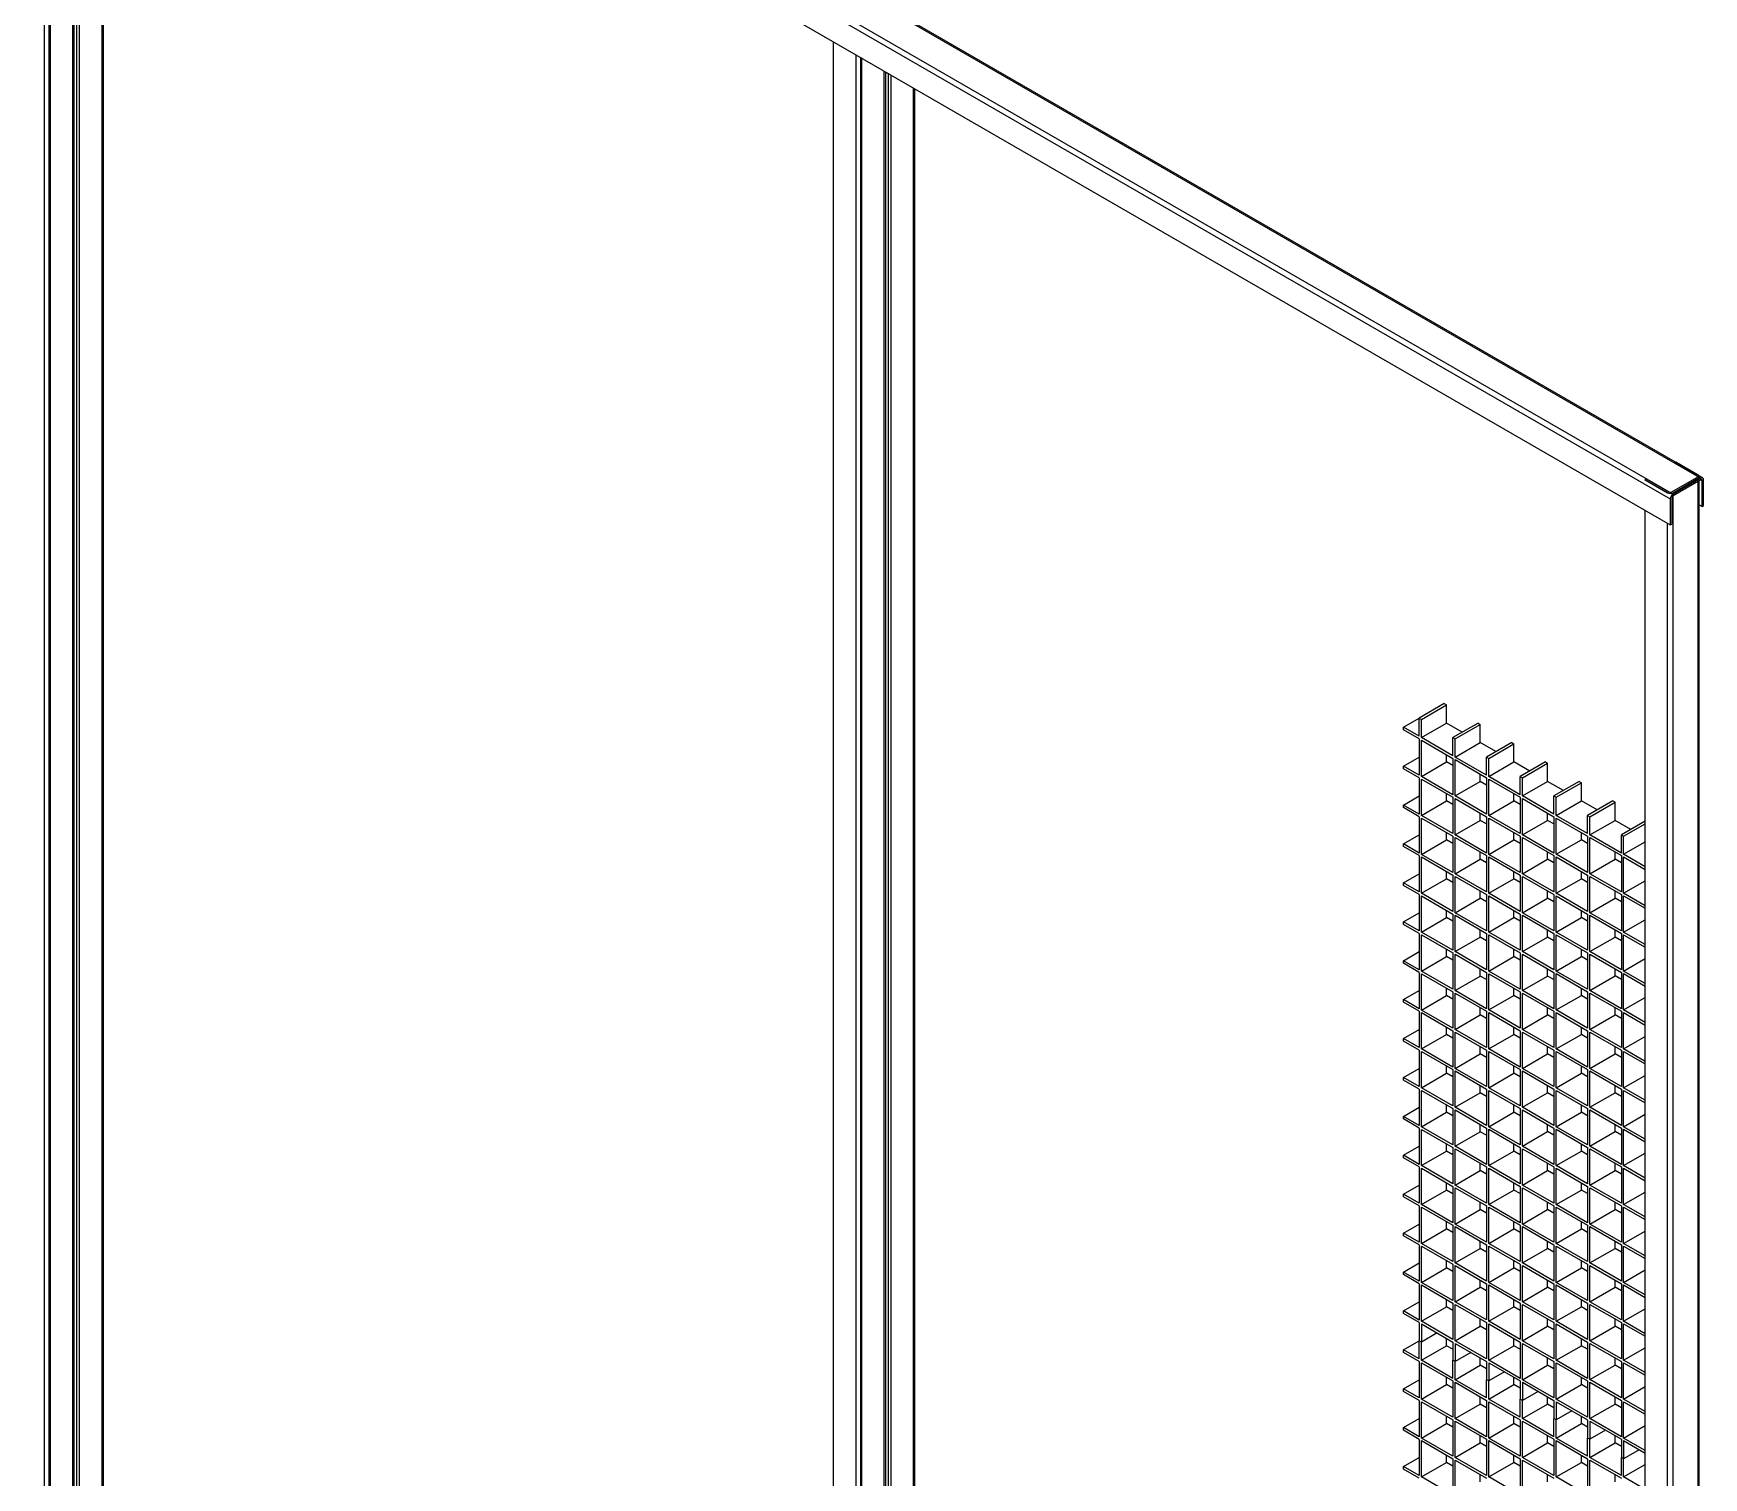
# Model space of a CAD drawing. Header units: millimetres. Extents: x -2042 to 12482, y -7966 to 2297.
# Drawn here: x 2379 to 3689, y -5353 to -4220 of the extents above; entities that cross this region are included whole.
import ezdxf

# ---------------------------------------------------------------- set-up
doc = ezdxf.new("R2010")
doc.units = ezdxf.units.MM

msp = doc.modelspace()

# ---------------------------------------------------------------- linework, layer by layer
at = {"linetype": 'Continuous'}
for p, q in [((-48.65, -2412.7), (3686.57, -4568.99)), ((-72.61, -2428.97), (3662.6, -4585.27)), ((-70.5, -2425.31), (3664.72, -4581.61)), ((-72.61, -2449.32), (3662.6, -4605.61)), ((2387.7, -6558.51), (2387.7, -3869.63)), ((2391.05, -3871.56), (2391.05, -6560.45)), ((2391.93, -3872.07), (2391.93, -6560.95)), ((2409.54, -3882.24), (2409.54, -6571.13)), ((2410.6, -3882.85), (2410.6, -6571.74)), ((2412.72, -3884.07), (2412.72, -6569.3)), ((2414.83, -3885.29), (2414.83, -6569.3)), ((2432.45, -3895.46), (2432.45, -6579.47)), ((2433.51, -3896.07), (2433.51, -6577.64)), ((3666.65, -4556.49), (3048.73, -4199.77)), ((3006.47, -6915.73), (3006.47, -4226.84)), ((3024.09, -6925.9), (3024.09, -4237.01)), ((3027.45, -4238.94), (3027.45, -6927.83)), ((3028.32, -4239.45), (3028.32, -6928.34)), ((3045.94, -4249.62), (3045.94, -6938.51)), ((3047, -4250.23), (3047, -6939.12)), ((3049.11, -4251.45), (3049.11, -6462.62)), ((3051.23, -4252.67), (3051.23, -6461.4)), ((3068.85, -4262.84), (3068.85, -6472.8)), ((3069.9, -4263.45), (3069.9, -6473.41)), ((3666.83, -4556.38), (3665.78, -4556.99)), ((3683.39, -4567.16), (3665.78, -4556.99)), ((3684.45, -4566.55), (3666.83, -4556.38)), ((3643.93, -4569.6), (3642.87, -4570.21)), ((3642.87, -4570.21), (3660.49, -4580.38)), ((3642.87, -4570.54), (3642.87, -4570.21)), ((3643.93, -4569.6), (3661.55, -4579.77)), ((3663.66, -4579.77), (3683.39, -4568.38)), ((3664.72, -4580.38), (3684.45, -4568.99)), ((3686.57, -4568.99), (3664.72, -4581.61)), ((3686.57, -4570.21), (3664.72, -4582.83)), ((3688.06, -4568.84), (3685.13, -4567.15)), ((3685.33, -4567.83), (3685.33, -4567.77)), ((3685.33, -7302.12), (3685.33, -4570.93)), ((3686.57, -4570.21), (3687.62, -4570.82)), ((3687.62, -4591.17), (3687.62, -4570.82)), ((3688.68, -4590.56), (3688.68, -4570.21)), ((3660.49, -4580.71), (3660.49, -4580.38)), ((3664.72, -7314.85), (3664.72, -4582.83)), ((3684.45, -7303.45), (3684.45, -4571.43)), ((3642.87, -7283.11), (3642.87, -4594.22)), ((3662.6, -4585.27), (3662.6, -4605.61)), ((3663.66, -4584.66), (3663.66, -4605)), ((3685.33, -4589.84), (3687.62, -4591.17)), ((3687.62, -4591.17), (3688.68, -4590.56)), ((3660.49, -7293.28), (3660.49, -4604.39)), ((3662.6, -4605.61), (3663.66, -4605)), ((3485.36, -4745.82), (3465.62, -4757.21)), ((3467.39, -4758.23), (3487.12, -4746.83)), ((3485.36, -4745.82), (3487.12, -4746.83)), ((3487.12, -4761.08), (3487.12, -4746.83)), ((3453.29, -4764.33), (3465.62, -4757.21)), ((3453.29, -4766.36), (3453.29, -4764.33)), ((3465.62, -4771.45), (3453.29, -4764.33)), ((3465.62, -4773.48), (3453.29, -4766.36)), ((3465.62, -4771.45), (3465.62, -4757.21)), ((3465.62, -4757.21), (3467.39, -4758.23)), ((3467.39, -4772.47), (3467.39, -4758.23)), ((3467.39, -4772.47), (3487.12, -4761.08)), ((3499.45, -4768.19), (3487.12, -4761.08)), ((3511.79, -4761.07), (3492.05, -4772.46)), ((3493.81, -4773.48), (3513.55, -4762.09)), ((3511.79, -4761.07), (3513.55, -4762.09)), ((3513.55, -4776.33), (3513.55, -4762.09)), ((3465.62, -4773.48), (3465.62, -4801.97)), ((3492.05, -4786.71), (3467.39, -4772.47)), ((3467.39, -4774.5), (3492.05, -4788.74)), ((3467.39, -4802.99), (3467.39, -4774.5)), ((3492.05, -4786.71), (3492.05, -4772.46)), ((3492.05, -4772.46), (3493.81, -4773.48)), ((3493.81, -4787.72), (3493.81, -4773.48)), ((3493.81, -4787.72), (3513.55, -4776.33)), ((3525.88, -4783.45), (3513.55, -4776.33)), ((3538.21, -4776.33), (3518.48, -4787.72)), ((3520.24, -4788.74), (3539.98, -4777.35)), ((3538.21, -4776.33), (3539.98, -4777.35)), ((3539.98, -4791.59), (3539.98, -4777.35)), ((3453.29, -4794.85), (3465.62, -4787.73)), ((3467.39, -4802.99), (3487.12, -4791.59)), ((3487.12, -4791.59), (3487.12, -4785.89)), ((3492.05, -4794.44), (3487.12, -4791.59)), ((3492.05, -4788.74), (3492.05, -4817.23)), ((3518.48, -4801.96), (3493.81, -4787.72)), ((3493.81, -4789.76), (3518.48, -4804)), ((3493.81, -4818.24), (3493.81, -4789.76)), ((3518.48, -4801.96), (3518.48, -4787.72)), ((3518.48, -4787.72), (3520.24, -4788.74)), ((3520.24, -4802.98), (3520.24, -4788.74)), ((3520.24, -4802.98), (3539.98, -4791.59)), ((3552.31, -4798.71), (3539.98, -4791.59)), ((3564.64, -4791.59), (3544.91, -4802.98)), ((3546.67, -4804), (3566.4, -4792.6)), ((3564.64, -4791.59), (3566.4, -4792.6)), ((3566.4, -4806.85), (3566.4, -4792.6)), ((3453.29, -4796.88), (3453.29, -4794.85)), ((3465.62, -4801.97), (3453.29, -4794.85)), ((3465.62, -4804), (3453.29, -4796.88)), ((3465.62, -4804), (3465.62, -4832.49)), ((3492.05, -4817.23), (3467.39, -4802.99)), ((3467.39, -4805.02), (3492.05, -4819.26)), ((3467.39, -4833.5), (3467.39, -4805.02)), ((3493.81, -4818.24), (3513.55, -4806.85)), ((3513.55, -4806.85), (3513.55, -4801.15)), ((3518.48, -4809.7), (3513.55, -4806.85)), ((3518.48, -4804), (3518.48, -4832.48)), ((3544.91, -4817.22), (3520.24, -4802.98)), ((3520.24, -4805.02), (3544.91, -4819.25)), ((3520.24, -4833.5), (3520.24, -4805.02)), ((3544.91, -4817.22), (3544.91, -4802.98)), ((3544.91, -4802.98), (3546.67, -4804)), ((3546.67, -4818.24), (3546.67, -4804)), ((3546.67, -4818.24), (3566.4, -4806.85)), ((3578.74, -4813.96), (3566.4, -4806.85)), ((3591.07, -4806.84), (3571.34, -4818.24)), ((3591.07, -4806.84), (3592.83, -4807.86)), ((3453.29, -4825.37), (3465.62, -4818.25)), ((3487.12, -4822.11), (3487.12, -4816.41)), ((3492.05, -4819.26), (3492.05, -4847.74)), ((3518.48, -4832.48), (3493.81, -4818.24)), ((3539.98, -4822.11), (3539.98, -4816.41)), ((3544.91, -4819.25), (3544.91, -4847.74)), ((3571.34, -4832.48), (3546.67, -4818.24)), ((3571.34, -4832.48), (3571.34, -4818.24)), ((3571.34, -4818.24), (3573.1, -4819.25)), ((3573.1, -4819.25), (3592.83, -4807.86)), ((3573.1, -4833.49), (3573.1, -4819.25)), ((3592.83, -4822.1), (3592.83, -4807.86)), ((3453.29, -4827.4), (3453.29, -4825.37)), ((3465.62, -4832.49), (3453.29, -4825.37)), ((3465.62, -4834.52), (3453.29, -4827.4)), ((3467.39, -4833.5), (3487.12, -4822.11)), ((3492.05, -4824.96), (3487.12, -4822.11)), ((3493.81, -4820.28), (3518.48, -4834.52)), ((3493.81, -4848.76), (3493.81, -4820.28)), ((3513.55, -4837.37), (3513.55, -4831.67)), ((3520.24, -4833.5), (3539.98, -4822.11)), ((3544.91, -4824.96), (3539.98, -4822.11)), ((3546.67, -4820.27), (3571.34, -4834.51)), ((3546.67, -4848.76), (3546.67, -4820.27)), ((3566.4, -4837.36), (3566.4, -4831.66)), ((3573.1, -4833.49), (3592.83, -4822.1)), ((3605.16, -4829.22), (3592.83, -4822.1)), ((3617.5, -4822.1), (3597.77, -4833.49)), ((3599.53, -4834.51), (3619.26, -4823.12)), ((3617.5, -4822.1), (3619.26, -4823.12)), ((3619.26, -4837.36), (3619.26, -4823.12)), ((3465.62, -4834.52), (3465.62, -4863.01)), ((3492.05, -4847.74), (3467.39, -4833.5)), ((3467.39, -4835.54), (3492.05, -4849.78)), ((3467.39, -4864.02), (3467.39, -4835.54)), ((3493.81, -4848.76), (3513.55, -4837.37)), ((3518.48, -4840.22), (3513.55, -4837.37)), ((3518.48, -4834.52), (3518.48, -4863)), ((3544.91, -4847.74), (3520.24, -4833.5)), ((3520.24, -4835.53), (3544.91, -4849.77)), ((3520.24, -4864.02), (3520.24, -4835.53)), ((3546.67, -4848.76), (3566.4, -4837.36)), ((3571.34, -4840.21), (3566.4, -4837.36)), ((3571.34, -4834.51), (3571.34, -4863)), ((3597.77, -4847.73), (3573.1, -4833.49)), ((3573.1, -4835.53), (3597.77, -4849.77)), ((3573.1, -4864.01), (3573.1, -4835.53)), ((3597.77, -4847.73), (3597.77, -4833.49)), ((3597.77, -4833.49), (3599.53, -4834.51)), ((3599.53, -4848.75), (3599.53, -4834.51)), ((3599.53, -4848.75), (3619.26, -4837.36)), ((3631.59, -4844.48), (3619.26, -4837.36)), ((3642.87, -4837.97), (3624.19, -4848.75)), ((3625.96, -4849.77), (3642.87, -4840)), ((3453.29, -4855.89), (3465.62, -4848.77)), ((3453.29, -4857.92), (3453.29, -4855.89)), ((3465.62, -4863.01), (3453.29, -4855.89)), ((3465.62, -4865.04), (3453.29, -4857.92)), ((3467.39, -4864.02), (3487.12, -4852.63)), ((3487.12, -4852.63), (3487.12, -4846.93)), ((3492.05, -4855.48), (3487.12, -4852.63)), ((3492.05, -4849.78), (3492.05, -4878.26)), ((3518.48, -4863), (3493.81, -4848.76)), ((3493.81, -4850.8), (3518.48, -4865.04)), ((3493.81, -4879.28), (3493.81, -4850.8)), ((3520.24, -4864.02), (3539.98, -4852.63)), ((3539.98, -4852.63), (3539.98, -4846.93)), ((3544.91, -4855.47), (3539.98, -4852.63)), ((3544.91, -4849.77), (3544.91, -4878.26)), ((3571.34, -4863), (3546.67, -4848.76)), ((3546.67, -4850.79), (3571.34, -4865.03)), ((3546.67, -4879.27), (3546.67, -4850.79)), ((3573.1, -4864.01), (3592.83, -4852.62)), ((3592.83, -4852.62), (3592.83, -4846.92)), ((3597.77, -4855.47), (3592.83, -4852.62)), ((3597.77, -4849.77), (3597.77, -4878.25)), ((3624.19, -4862.99), (3599.53, -4848.75)), ((3599.53, -4850.79), (3624.19, -4865.03)), ((3599.53, -4879.27), (3599.53, -4850.79)), ((3624.19, -4862.99), (3624.19, -4848.75)), ((3624.19, -4848.75), (3625.96, -4849.77)), ((3625.96, -4864.01), (3625.96, -4849.77)), ((3625.96, -4864.01), (3642.87, -4854.24)), ((3465.62, -4865.04), (3465.62, -4893.52)), ((3492.05, -4878.26), (3467.39, -4864.02)), ((3467.39, -4866.06), (3492.05, -4880.3)), ((3467.39, -4894.54), (3467.39, -4866.06)), ((3493.81, -4879.28), (3513.55, -4867.89)), ((3513.55, -4867.89), (3513.55, -4862.19)), ((3518.48, -4870.74), (3513.55, -4867.89)), ((3518.48, -4865.04), (3518.48, -4893.52)), ((3544.91, -4878.26), (3520.24, -4864.02)), ((3520.24, -4866.05), (3544.91, -4880.29)), ((3520.24, -4894.54), (3520.24, -4866.05)), ((3546.67, -4879.27), (3566.4, -4867.88)), ((3566.4, -4867.88), (3566.4, -4862.18)), ((3571.34, -4870.73), (3566.4, -4867.88)), ((3571.34, -4865.03), (3571.34, -4893.51)), ((3597.77, -4878.25), (3573.1, -4864.01)), ((3573.1, -4866.05), (3597.77, -4880.29)), ((3573.1, -4894.53), (3573.1, -4866.05)), ((3599.53, -4879.27), (3619.26, -4867.88)), ((3619.26, -4867.88), (3619.26, -4862.18)), ((3624.19, -4870.73), (3619.26, -4867.88)), ((3624.19, -4865.03), (3624.19, -4893.51)), ((3642.87, -4873.77), (3625.96, -4864.01)), ((3625.96, -4866.04), (3642.87, -4875.81)), ((3625.96, -4894.53), (3625.96, -4866.04)), ((3453.29, -4886.4), (3465.62, -4879.28)), ((3467.39, -4894.54), (3487.12, -4883.15)), ((3487.12, -4883.15), (3487.12, -4877.45)), ((3492.05, -4886), (3487.12, -4883.15)), ((3492.05, -4880.3), (3492.05, -4908.78)), ((3518.48, -4893.52), (3493.81, -4879.28)), ((3493.81, -4881.31), (3518.48, -4895.55)), ((3493.81, -4909.8), (3493.81, -4881.31)), ((3520.24, -4894.54), (3539.98, -4883.14)), ((3539.98, -4883.14), (3539.98, -4877.44)), ((3544.91, -4885.99), (3539.98, -4883.14)), ((3544.91, -4880.29), (3544.91, -4908.78)), ((3571.34, -4893.51), (3546.67, -4879.27)), ((3546.67, -4881.31), (3571.34, -4895.55)), ((3546.67, -4909.79), (3546.67, -4881.31)), ((3573.1, -4894.53), (3592.83, -4883.14)), ((3592.83, -4883.14), (3592.83, -4877.44)), ((3597.77, -4885.99), (3592.83, -4883.14)), ((3597.77, -4880.29), (3597.77, -4908.77)), ((3624.19, -4893.51), (3599.53, -4879.27)), ((3599.53, -4881.3), (3624.19, -4895.54)), ((3599.53, -4909.79), (3599.53, -4881.3)), ((3625.96, -4894.53), (3642.87, -4884.76)), ((3453.29, -4888.44), (3453.29, -4886.4)), ((3465.62, -4893.52), (3453.29, -4886.4)), ((3465.62, -4895.56), (3453.29, -4888.44)), ((3465.62, -4895.56), (3465.62, -4924.04)), ((3492.05, -4908.78), (3467.39, -4894.54)), ((3467.39, -4896.58), (3492.05, -4910.82)), ((3467.39, -4925.06), (3467.39, -4896.58)), ((3493.81, -4909.8), (3513.55, -4898.41)), ((3513.55, -4898.41), (3513.55, -4892.71)), ((3518.48, -4901.25), (3513.55, -4898.41)), ((3518.48, -4895.55), (3518.48, -4924.04)), ((3544.91, -4908.78), (3520.24, -4894.54)), ((3520.24, -4896.57), (3544.91, -4910.81)), ((3520.24, -4925.05), (3520.24, -4896.57)), ((3546.67, -4909.79), (3566.4, -4898.4)), ((3566.4, -4898.4), (3566.4, -4892.7)), ((3571.34, -4901.25), (3566.4, -4898.4)), ((3571.34, -4895.55), (3571.34, -4924.03)), ((3597.77, -4908.77), (3573.1, -4894.53)), ((3573.1, -4896.57), (3597.77, -4910.81)), ((3573.1, -4925.05), (3573.1, -4896.57)), ((3599.53, -4909.79), (3619.26, -4898.4)), ((3619.26, -4898.4), (3619.26, -4892.7)), ((3624.19, -4901.24), (3619.26, -4898.4)), ((3624.19, -4895.54), (3624.19, -4924.03)), ((3642.87, -4904.29), (3625.96, -4894.53)), ((3625.96, -4896.56), (3642.87, -4906.33)), ((3625.96, -4925.04), (3625.96, -4896.56)), ((3453.29, -4916.92), (3465.62, -4909.8)), ((3487.12, -4913.67), (3487.12, -4907.97)), ((3492.05, -4910.82), (3492.05, -4939.3)), ((3518.48, -4924.04), (3493.81, -4909.8)), ((3539.98, -4913.66), (3539.98, -4907.96)), ((3544.91, -4910.81), (3544.91, -4939.29)), ((3571.34, -4924.03), (3546.67, -4909.79)), ((3592.83, -4913.66), (3592.83, -4907.96)), ((3597.77, -4910.81), (3597.77, -4939.29)), ((3624.19, -4924.03), (3599.53, -4909.79)), ((3453.29, -4918.96), (3453.29, -4916.92)), ((3465.62, -4924.04), (3453.29, -4916.92)), ((3465.62, -4926.08), (3453.29, -4918.96)), ((3467.39, -4925.06), (3487.12, -4913.67)), ((3492.05, -4916.52), (3487.12, -4913.67)), ((3493.81, -4911.83), (3518.48, -4926.07)), ((3493.81, -4940.32), (3493.81, -4911.83)), ((3513.55, -4928.92), (3513.55, -4923.22)), ((3520.24, -4925.05), (3539.98, -4913.66)), ((3544.91, -4916.51), (3539.98, -4913.66)), ((3546.67, -4911.83), (3571.34, -4926.07)), ((3546.67, -4940.31), (3546.67, -4911.83)), ((3566.4, -4928.92), (3566.4, -4923.22)), ((3573.1, -4925.05), (3592.83, -4913.66)), ((3597.77, -4916.51), (3592.83, -4913.66)), ((3599.53, -4911.82), (3624.19, -4926.06)), ((3599.53, -4940.31), (3599.53, -4911.82)), ((3619.26, -4928.91), (3619.26, -4923.21)), ((3625.96, -4925.04), (3642.87, -4915.28)), ((3465.62, -4926.08), (3465.62, -4954.56)), ((3492.05, -4939.3), (3467.39, -4925.06)), ((3467.39, -4927.09), (3492.05, -4941.33)), ((3467.39, -4955.58), (3467.39, -4927.09)), ((3493.81, -4940.32), (3513.55, -4928.92)), ((3518.48, -4931.77), (3513.55, -4928.92)), ((3518.48, -4926.07), (3518.48, -4954.56)), ((3544.91, -4939.29), (3520.24, -4925.05)), ((3520.24, -4927.09), (3544.91, -4941.33)), ((3520.24, -4955.57), (3520.24, -4927.09)), ((3546.67, -4940.31), (3566.4, -4928.92)), ((3571.34, -4931.77), (3566.4, -4928.92)), ((3571.34, -4926.07), (3571.34, -4954.55)), ((3597.77, -4939.29), (3573.1, -4925.05)), ((3573.1, -4927.08), (3597.77, -4941.32)), ((3573.1, -4955.57), (3573.1, -4927.08)), ((3599.53, -4940.31), (3619.26, -4928.91)), ((3624.19, -4931.76), (3619.26, -4928.91)), ((3624.19, -4926.06), (3624.19, -4954.55)), ((3642.87, -4934.81), (3625.96, -4925.04)), ((3625.96, -4927.08), (3642.87, -4936.84)), ((3625.96, -4955.56), (3625.96, -4927.08)), ((3453.29, -4947.44), (3465.62, -4940.32)), ((3453.29, -4949.48), (3453.29, -4947.44)), ((3465.62, -4954.56), (3453.29, -4947.44)), ((3465.62, -4956.6), (3453.29, -4949.48)), ((3467.39, -4955.58), (3487.12, -4944.19)), ((3487.12, -4944.19), (3487.12, -4938.49)), ((3492.05, -4947.03), (3487.12, -4944.19)), ((3492.05, -4941.33), (3492.05, -4969.82)), ((3518.48, -4954.56), (3493.81, -4940.32)), ((3493.81, -4942.35), (3518.48, -4956.59)), ((3493.81, -4970.84), (3493.81, -4942.35)), ((3520.24, -4955.57), (3539.98, -4944.18)), ((3539.98, -4944.18), (3539.98, -4938.48)), ((3544.91, -4947.03), (3539.98, -4944.18)), ((3544.91, -4941.33), (3544.91, -4969.81)), ((3571.34, -4954.55), (3546.67, -4940.31)), ((3546.67, -4942.35), (3571.34, -4956.59)), ((3546.67, -4970.83), (3546.67, -4942.35)), ((3573.1, -4955.57), (3592.83, -4944.18)), ((3592.83, -4944.18), (3592.83, -4938.48)), ((3597.77, -4947.02), (3592.83, -4944.18)), ((3597.77, -4941.32), (3597.77, -4969.81)), ((3624.19, -4954.55), (3599.53, -4940.31)), ((3599.53, -4942.34), (3624.19, -4956.58)), ((3599.53, -4970.83), (3599.53, -4942.34)), ((3625.96, -4955.56), (3642.87, -4945.8)), ((3465.62, -4956.6), (3465.62, -4985.08)), ((3492.05, -4969.82), (3467.39, -4955.58)), ((3467.39, -4957.61), (3492.05, -4971.85)), ((3467.39, -4986.1), (3467.39, -4957.61)), ((3493.81, -4970.84), (3513.55, -4959.44)), ((3513.55, -4959.44), (3513.55, -4953.74)), ((3518.48, -4962.29), (3513.55, -4959.44)), ((3518.48, -4956.59), (3518.48, -4985.07)), ((3544.91, -4969.81), (3520.24, -4955.57)), ((3520.24, -4957.61), (3544.91, -4971.85)), ((3520.24, -4986.09), (3520.24, -4957.61)), ((3546.67, -4970.83), (3566.4, -4959.44)), ((3566.4, -4959.44), (3566.4, -4953.74)), ((3571.34, -4962.29), (3566.4, -4959.44)), ((3571.34, -4956.59), (3571.34, -4985.07)), ((3597.77, -4969.81), (3573.1, -4955.57)), ((3573.1, -4957.6), (3597.77, -4971.84)), ((3573.1, -4986.09), (3573.1, -4957.6)), ((3599.53, -4970.83), (3619.26, -4959.43)), ((3619.26, -4959.43), (3619.26, -4953.73)), ((3624.19, -4962.28), (3619.26, -4959.43)), ((3624.19, -4956.58), (3624.19, -4985.06)), ((3642.87, -4965.33), (3625.96, -4955.56)), ((3625.96, -4957.6), (3642.87, -4967.36)), ((3625.96, -4986.08), (3625.96, -4957.6)), ((3453.29, -4977.96), (3465.62, -4970.84)), ((3467.39, -4986.1), (3487.12, -4974.7)), ((3487.12, -4974.7), (3487.12, -4969)), ((3492.05, -4977.55), (3487.12, -4974.7)), ((3492.05, -4971.85), (3492.05, -5000.34)), ((3518.48, -4985.07), (3493.81, -4970.84)), ((3493.81, -4972.87), (3518.48, -4987.11)), ((3493.81, -5001.35), (3493.81, -4972.87)), ((3520.24, -4986.09), (3539.98, -4974.7)), ((3539.98, -4974.7), (3539.98, -4969)), ((3544.91, -4977.55), (3539.98, -4974.7)), ((3544.91, -4971.85), (3544.91, -5000.33)), ((3571.34, -4985.07), (3546.67, -4970.83)), ((3546.67, -4972.86), (3571.34, -4987.1)), ((3546.67, -5001.35), (3546.67, -4972.86)), ((3573.1, -4986.09), (3592.83, -4974.7)), ((3592.83, -4974.7), (3592.83, -4968.99)), ((3597.77, -4977.54), (3592.83, -4974.7)), ((3597.77, -4971.84), (3597.77, -5000.33)), ((3624.19, -4985.06), (3599.53, -4970.83)), ((3599.53, -4972.86), (3624.19, -4987.1)), ((3599.53, -5001.34), (3599.53, -4972.86)), ((3625.96, -4986.08), (3642.87, -4976.32)), ((3453.29, -4979.99), (3453.29, -4977.96)), ((3465.62, -4985.08), (3453.29, -4977.96)), ((3465.62, -4987.11), (3453.29, -4979.99)), ((3465.62, -4987.11), (3465.62, -5015.6)), ((3492.05, -5000.34), (3467.39, -4986.1)), ((3467.39, -4988.13), (3492.05, -5002.37)), ((3467.39, -5016.62), (3467.39, -4988.13)), ((3493.81, -5001.35), (3513.55, -4989.96)), ((3513.55, -4989.96), (3513.55, -4984.26)), ((3518.48, -4992.81), (3513.55, -4989.96)), ((3518.48, -4987.11), (3518.48, -5015.59)), ((3544.91, -5000.33), (3520.24, -4986.09)), ((3520.24, -4988.13), (3544.91, -5002.37)), ((3520.24, -5016.61), (3520.24, -4988.13)), ((3546.67, -5001.35), (3566.4, -4989.96)), ((3566.4, -4989.96), (3566.4, -4984.26)), ((3571.34, -4992.8), (3566.4, -4989.96)), ((3571.34, -4987.1), (3571.34, -5015.59)), ((3597.77, -5000.33), (3573.1, -4986.09)), ((3573.1, -4988.12), (3597.77, -5002.36)), ((3573.1, -5016.61), (3573.1, -4988.12)), ((3599.53, -5001.34), (3619.26, -4989.95)), ((3619.26, -4989.95), (3619.26, -4984.25)), ((3624.19, -4992.8), (3619.26, -4989.95)), ((3624.19, -4987.1), (3624.19, -5015.58)), ((3642.87, -4995.85), (3625.96, -4986.08)), ((3625.96, -4988.12), (3642.87, -4997.88)), ((3625.96, -5016.6), (3625.96, -4988.12)), ((3453.29, -5008.48), (3465.62, -5001.36)), ((3487.12, -5005.22), (3487.12, -4999.52)), ((3492.05, -5002.37), (3492.05, -5030.85)), ((3518.48, -5015.59), (3493.81, -5001.35)), ((3493.81, -5003.39), (3518.48, -5017.63)), ((3493.81, -5031.87), (3493.81, -5003.39)), ((3539.98, -5005.22), (3539.98, -4999.52)), ((3544.91, -5002.37), (3544.91, -5030.85)), ((3571.34, -5015.59), (3546.67, -5001.35)), ((3546.67, -5003.38), (3571.34, -5017.62)), ((3546.67, -5031.87), (3546.67, -5003.38)), ((3592.83, -5005.21), (3592.83, -4999.51)), ((3597.77, -5002.36), (3597.77, -5030.85)), ((3624.19, -5015.58), (3599.53, -5001.34)), ((3599.53, -5003.38), (3624.19, -5017.62)), ((3599.53, -5031.86), (3599.53, -5003.38)), ((3453.29, -5010.51), (3453.29, -5008.48)), ((3465.62, -5015.6), (3453.29, -5008.48)), ((3465.62, -5017.63), (3453.29, -5010.51)), ((3467.39, -5016.62), (3487.12, -5005.22)), ((3492.05, -5008.07), (3487.12, -5005.22)), ((3513.55, -5020.48), (3513.55, -5014.78)), ((3520.24, -5016.61), (3539.98, -5005.22)), ((3544.91, -5008.07), (3539.98, -5005.22)), ((3566.4, -5020.48), (3566.4, -5014.78)), ((3573.1, -5016.61), (3592.83, -5005.21)), ((3597.77, -5008.06), (3592.83, -5005.21)), ((3619.26, -5020.47), (3619.26, -5014.77)), ((3625.96, -5016.6), (3642.87, -5006.84)), ((3465.62, -5017.63), (3465.62, -5046.12)), ((3492.05, -5030.85), (3467.39, -5016.62)), ((3467.39, -5018.65), (3492.05, -5032.89)), ((3467.39, -5047.13), (3467.39, -5018.65)), ((3493.81, -5031.87), (3513.55, -5020.48)), ((3518.48, -5023.33), (3513.55, -5020.48)), ((3518.48, -5017.63), (3518.48, -5046.11)), ((3544.91, -5030.85), (3520.24, -5016.61)), ((3520.24, -5018.64), (3544.91, -5032.88)), ((3520.24, -5047.13), (3520.24, -5018.64)), ((3546.67, -5031.87), (3566.4, -5020.48)), ((3571.34, -5023.32), (3566.4, -5020.48)), ((3571.34, -5017.62), (3571.34, -5046.11)), ((3597.77, -5030.85), (3573.1, -5016.61)), ((3573.1, -5018.64), (3597.77, -5032.88)), ((3573.1, -5047.12), (3573.1, -5018.64)), ((3599.53, -5031.86), (3619.26, -5020.47)), ((3624.19, -5023.32), (3619.26, -5020.47)), ((3624.19, -5017.62), (3624.19, -5046.1)), ((3642.87, -5026.36), (3625.96, -5016.6)), ((3625.96, -5018.64), (3642.87, -5028.4)), ((3625.96, -5047.12), (3625.96, -5018.64)), ((3453.29, -5039), (3465.62, -5031.88)), ((3453.29, -5041.03), (3453.29, -5039)), ((3465.62, -5046.12), (3453.29, -5039)), ((3465.62, -5048.15), (3453.29, -5041.03)), ((3467.39, -5047.13), (3487.12, -5035.74)), ((3487.12, -5035.74), (3487.12, -5030.04)), ((3492.05, -5038.59), (3487.12, -5035.74)), ((3492.05, -5032.89), (3492.05, -5061.37)), ((3518.48, -5046.11), (3493.81, -5031.87)), ((3493.81, -5033.91), (3518.48, -5048.15)), ((3493.81, -5062.39), (3493.81, -5033.91)), ((3520.24, -5047.13), (3539.98, -5035.74)), ((3539.98, -5035.74), (3539.98, -5030.04)), ((3544.91, -5038.58), (3539.98, -5035.74)), ((3544.91, -5032.88), (3544.91, -5061.37)), ((3571.34, -5046.11), (3546.67, -5031.87)), ((3546.67, -5033.9), (3571.34, -5048.14)), ((3546.67, -5062.39), (3546.67, -5033.9)), ((3573.1, -5047.12), (3592.83, -5035.73)), ((3592.83, -5035.73), (3592.83, -5030.03)), ((3597.77, -5038.58), (3592.83, -5035.73)), ((3597.77, -5032.88), (3597.77, -5061.36)), ((3624.19, -5046.1), (3599.53, -5031.86)), ((3599.53, -5033.9), (3624.19, -5048.14)), ((3599.53, -5062.38), (3599.53, -5033.9)), ((3625.96, -5047.12), (3642.87, -5037.35)), ((3465.62, -5048.15), (3465.62, -5076.64)), ((3492.05, -5061.37), (3467.39, -5047.13)), ((3467.39, -5049.17), (3492.05, -5063.41)), ((3467.39, -5077.65), (3467.39, -5049.17)), ((3493.81, -5062.39), (3513.55, -5051)), ((3513.55, -5051), (3513.55, -5045.3)), ((3518.48, -5053.85), (3513.55, -5051)), ((3518.48, -5048.15), (3518.48, -5076.63)), ((3544.91, -5061.37), (3520.24, -5047.13)), ((3520.24, -5049.16), (3544.91, -5063.4)), ((3520.24, -5077.65), (3520.24, -5049.16)), ((3546.67, -5062.39), (3566.4, -5050.99)), ((3566.4, -5050.99), (3566.4, -5045.29)), ((3571.34, -5053.84), (3566.4, -5050.99)), ((3571.34, -5048.14), (3571.34, -5076.63)), ((3597.77, -5061.36), (3573.1, -5047.12)), ((3573.1, -5049.16), (3597.77, -5063.4)), ((3573.1, -5077.64), (3573.1, -5049.16)), ((3599.53, -5062.38), (3619.26, -5050.99)), ((3619.26, -5050.99), (3619.26, -5045.29)), ((3624.19, -5053.84), (3619.26, -5050.99)), ((3624.19, -5048.14), (3624.19, -5076.62)), ((3642.87, -5056.88), (3625.96, -5047.12)), ((3625.96, -5049.15), (3642.87, -5058.92)), ((3625.96, -5077.64), (3625.96, -5049.15)), ((3453.29, -5069.52), (3465.62, -5062.4)), ((3467.39, -5077.65), (3487.12, -5066.26)), ((3487.12, -5066.26), (3487.12, -5060.56)), ((3492.05, -5069.11), (3487.12, -5066.26)), ((3492.05, -5063.41), (3492.05, -5091.89)), ((3518.48, -5076.63), (3493.81, -5062.39)), ((3493.81, -5064.43), (3518.48, -5078.66)), ((3493.81, -5092.91), (3493.81, -5064.43)), ((3520.24, -5077.65), (3539.98, -5066.26)), ((3539.98, -5066.26), (3539.98, -5060.56)), ((3544.91, -5069.1), (3539.98, -5066.26)), ((3544.91, -5063.4), (3544.91, -5091.89)), ((3571.34, -5076.63), (3546.67, -5062.39)), ((3546.67, -5064.42), (3571.34, -5078.66)), ((3546.67, -5092.9), (3546.67, -5064.42)), ((3573.1, -5077.64), (3592.83, -5066.25)), ((3592.83, -5066.25), (3592.83, -5060.55)), ((3597.77, -5069.1), (3592.83, -5066.25)), ((3597.77, -5063.4), (3597.77, -5091.88)), ((3624.19, -5076.62), (3599.53, -5062.38)), ((3599.53, -5064.42), (3624.19, -5078.65)), ((3599.53, -5092.9), (3599.53, -5064.42)), ((3625.96, -5077.64), (3642.87, -5067.87)), ((3453.29, -5071.55), (3453.29, -5069.52)), ((3465.62, -5076.64), (3453.29, -5069.52)), ((3465.62, -5078.67), (3453.29, -5071.55)), ((3465.62, -5078.67), (3465.62, -5107.15)), ((3492.05, -5091.89), (3467.39, -5077.65)), ((3467.39, -5079.69), (3492.05, -5093.93)), ((3467.39, -5108.17), (3467.39, -5079.69)), ((3493.81, -5092.91), (3513.55, -5081.52)), ((3513.55, -5081.52), (3513.55, -5075.82)), ((3518.48, -5084.37), (3513.55, -5081.52)), ((3518.48, -5078.66), (3518.48, -5107.15)), ((3544.91, -5091.89), (3520.24, -5077.65)), ((3520.24, -5079.68), (3544.91, -5093.92)), ((3520.24, -5108.17), (3520.24, -5079.68)), ((3546.67, -5092.9), (3566.4, -5081.51)), ((3566.4, -5081.51), (3566.4, -5075.81)), ((3571.34, -5084.36), (3566.4, -5081.51)), ((3571.34, -5078.66), (3571.34, -5107.14)), ((3597.77, -5091.88), (3573.1, -5077.64)), ((3573.1, -5079.68), (3597.77, -5093.92)), ((3573.1, -5108.16), (3573.1, -5079.68)), ((3599.53, -5092.9), (3619.26, -5081.51)), ((3619.26, -5081.51), (3619.26, -5075.81)), ((3624.19, -5084.36), (3619.26, -5081.51)), ((3624.19, -5078.65), (3624.19, -5107.14)), ((3642.87, -5087.4), (3625.96, -5077.64)), ((3625.96, -5079.67), (3642.87, -5089.44)), ((3625.96, -5108.16), (3625.96, -5079.67)), ((3453.29, -5100.03), (3465.62, -5092.91)), ((3487.12, -5096.78), (3487.12, -5091.08)), ((3492.05, -5093.93), (3492.05, -5122.41)), ((3518.48, -5107.15), (3493.81, -5092.91)), ((3493.81, -5094.94), (3518.48, -5109.18)), ((3493.81, -5123.43), (3493.81, -5094.94)), ((3539.98, -5096.77), (3539.98, -5091.07)), ((3544.91, -5093.92), (3544.91, -5122.41)), ((3571.34, -5107.14), (3546.67, -5092.9)), ((3546.67, -5094.94), (3571.34, -5109.18)), ((3546.67, -5123.42), (3546.67, -5094.94)), ((3592.83, -5096.77), (3592.83, -5091.07)), ((3597.77, -5093.92), (3597.77, -5122.4)), ((3624.19, -5107.14), (3599.53, -5092.9)), ((3599.53, -5094.93), (3624.19, -5109.17)), ((3599.53, -5123.42), (3599.53, -5094.93)), ((3453.29, -5102.07), (3453.29, -5100.03)), ((3465.62, -5107.15), (3453.29, -5100.03)), ((3465.62, -5109.19), (3453.29, -5102.07)), ((3467.39, -5108.17), (3487.12, -5096.78)), ((3492.05, -5122.41), (3467.39, -5108.17)), ((3492.05, -5099.63), (3487.12, -5096.78)), ((3513.55, -5112.04), (3513.55, -5106.34)), ((3520.24, -5108.17), (3539.98, -5096.77)), ((3544.91, -5122.41), (3520.24, -5108.17)), ((3544.91, -5099.62), (3539.98, -5096.77)), ((3566.4, -5112.03), (3566.4, -5106.33)), ((3573.1, -5108.16), (3592.83, -5096.77)), ((3597.77, -5122.4), (3573.1, -5108.16)), ((3597.77, -5099.62), (3592.83, -5096.77)), ((3619.26, -5112.03), (3619.26, -5106.33)), ((3625.96, -5108.16), (3642.87, -5098.39)), ((3642.87, -5117.92), (3625.96, -5108.16)), ((3465.62, -5109.19), (3465.62, -5137.67)), ((3467.39, -5110.21), (3492.05, -5124.45)), ((3467.39, -5138.69), (3467.39, -5110.21)), ((3493.81, -5123.43), (3513.55, -5112.04)), ((3518.48, -5114.88), (3513.55, -5112.04)), ((3518.48, -5109.18), (3518.48, -5137.67)), ((3520.24, -5110.2), (3544.91, -5124.44)), ((3520.24, -5138.68), (3520.24, -5110.2)), ((3546.67, -5123.42), (3566.4, -5112.03)), ((3571.34, -5114.88), (3566.4, -5112.03)), ((3571.34, -5109.18), (3571.34, -5137.66)), ((3573.1, -5110.2), (3597.77, -5124.44)), ((3573.1, -5138.68), (3573.1, -5110.2)), ((3599.53, -5123.42), (3619.26, -5112.03)), ((3624.19, -5114.87), (3619.26, -5112.03)), ((3624.19, -5109.17), (3624.19, -5137.66)), ((3625.96, -5110.19), (3642.87, -5119.95)), ((3625.96, -5138.67), (3625.96, -5110.19)), ((3453.29, -5130.55), (3465.62, -5123.43)), ((3453.29, -5132.59), (3453.29, -5130.55)), ((3465.62, -5137.67), (3453.29, -5130.55)), ((3465.62, -5139.71), (3453.29, -5132.59)), ((3467.39, -5138.69), (3487.12, -5127.3)), ((3487.12, -5127.3), (3487.12, -5121.6)), ((3492.05, -5130.15), (3487.12, -5127.3)), ((3492.05, -5124.45), (3492.05, -5152.93)), ((3518.48, -5137.67), (3493.81, -5123.43)), ((3493.81, -5125.46), (3518.48, -5139.7)), ((3493.81, -5153.95), (3493.81, -5125.46)), ((3520.24, -5138.68), (3539.98, -5127.29)), ((3539.98, -5127.29), (3539.98, -5121.59)), ((3544.91, -5130.14), (3539.98, -5127.29)), ((3544.91, -5124.44), (3544.91, -5152.92)), ((3571.34, -5137.66), (3546.67, -5123.42)), ((3546.67, -5125.46), (3571.34, -5139.7)), ((3546.67, -5153.94), (3546.67, -5125.46)), ((3573.1, -5138.68), (3592.83, -5127.29)), ((3592.83, -5127.29), (3592.83, -5121.59)), ((3597.77, -5130.14), (3592.83, -5127.29)), ((3597.77, -5124.44), (3597.77, -5152.92)), ((3624.19, -5137.66), (3599.53, -5123.42)), ((3599.53, -5125.45), (3624.19, -5139.69)), ((3599.53, -5153.94), (3599.53, -5125.45)), ((3625.96, -5138.67), (3642.87, -5128.91)), ((3465.62, -5139.71), (3465.62, -5168.19)), ((3492.05, -5152.93), (3467.39, -5138.69)), ((3467.39, -5140.72), (3492.05, -5154.96)), ((3467.39, -5169.21), (3467.39, -5140.72)), ((3493.81, -5153.95), (3513.55, -5142.55)), ((3513.55, -5142.55), (3513.55, -5136.85)), ((3518.48, -5145.4), (3513.55, -5142.55)), ((3518.48, -5139.7), (3518.48, -5168.19)), ((3544.91, -5152.92), (3520.24, -5138.68)), ((3520.24, -5140.72), (3544.91, -5154.96)), ((3520.24, -5169.2), (3520.24, -5140.72)), ((3546.67, -5153.94), (3566.4, -5142.55)), ((3566.4, -5142.55), (3566.4, -5136.85)), ((3571.34, -5145.4), (3566.4, -5142.55)), ((3571.34, -5139.7), (3571.34, -5168.18)), ((3597.77, -5152.92), (3573.1, -5138.68)), ((3573.1, -5140.71), (3597.77, -5154.95)), ((3573.1, -5169.2), (3573.1, -5140.71)), ((3599.53, -5153.94), (3619.26, -5142.54)), ((3619.26, -5142.54), (3619.26, -5136.84)), ((3624.19, -5145.39), (3619.26, -5142.54)), ((3624.19, -5139.69), (3624.19, -5168.18)), ((3642.87, -5148.44), (3625.96, -5138.67)), ((3625.96, -5140.71), (3642.87, -5150.47)), ((3625.96, -5169.19), (3625.96, -5140.71)), ((3453.29, -5161.07), (3465.62, -5153.95)), ((3467.39, -5169.21), (3487.12, -5157.82)), ((3487.12, -5157.82), (3487.12, -5152.12)), ((3492.05, -5160.66), (3487.12, -5157.82)), ((3492.05, -5154.96), (3492.05, -5183.45)), ((3518.48, -5168.19), (3493.81, -5153.95)), ((3493.81, -5155.98), (3518.48, -5170.22)), ((3493.81, -5184.46), (3493.81, -5155.98)), ((3520.24, -5169.2), (3539.98, -5157.81)), ((3539.98, -5157.81), (3539.98, -5152.11)), ((3544.91, -5160.66), (3539.98, -5157.81)), ((3544.91, -5154.96), (3544.91, -5183.44)), ((3571.34, -5168.18), (3546.67, -5153.94)), ((3546.67, -5155.98), (3571.34, -5170.22)), ((3546.67, -5184.46), (3546.67, -5155.98)), ((3573.1, -5169.2), (3592.83, -5157.81)), ((3592.83, -5157.81), (3592.83, -5152.11)), ((3597.77, -5160.65), (3592.83, -5157.81)), ((3597.77, -5154.95), (3597.77, -5183.44)), ((3624.19, -5168.18), (3599.53, -5153.94)), ((3599.53, -5155.97), (3624.19, -5170.21)), ((3599.53, -5184.45), (3599.53, -5155.97)), ((3625.96, -5169.19), (3642.87, -5159.43)), ((3453.29, -5163.11), (3453.29, -5161.07)), ((3465.62, -5168.19), (3453.29, -5161.07)), ((3465.62, -5170.23), (3453.29, -5163.11)), ((3465.62, -5170.23), (3465.62, -5198.71)), ((3492.05, -5183.45), (3467.39, -5169.21)), ((3467.39, -5171.24), (3492.05, -5185.48)), ((3467.39, -5199.73), (3467.39, -5171.24)), ((3493.81, -5184.46), (3513.55, -5173.07)), ((3513.55, -5173.07), (3513.55, -5167.37)), ((3518.48, -5175.92), (3513.55, -5173.07)), ((3518.48, -5170.22), (3518.48, -5198.7)), ((3544.91, -5183.44), (3520.24, -5169.2)), ((3520.24, -5171.24), (3544.91, -5185.48)), ((3520.24, -5199.72), (3520.24, -5171.24)), ((3546.67, -5184.46), (3566.4, -5173.07)), ((3566.4, -5173.07), (3566.4, -5167.37)), ((3571.34, -5175.92), (3566.4, -5173.07)), ((3571.34, -5170.22), (3571.34, -5198.7)), ((3597.77, -5183.44), (3573.1, -5169.2)), ((3573.1, -5171.23), (3597.77, -5185.47)), ((3573.1, -5199.72), (3573.1, -5171.23)), ((3599.53, -5184.45), (3619.26, -5173.06)), ((3619.26, -5173.06), (3619.26, -5167.36)), ((3624.19, -5175.91), (3619.26, -5173.06)), ((3624.19, -5170.21), (3624.19, -5198.69)), ((3642.87, -5178.96), (3625.96, -5169.19)), ((3625.96, -5171.23), (3642.87, -5180.99)), ((3625.96, -5199.71), (3625.96, -5171.23)), ((3453.29, -5191.59), (3465.62, -5184.47)), ((3487.12, -5188.34), (3487.12, -5182.63)), ((3492.05, -5185.48), (3492.05, -5213.97)), ((3518.48, -5198.7), (3493.81, -5184.46)), ((3493.81, -5186.5), (3518.48, -5200.74)), ((3493.81, -5214.98), (3493.81, -5186.5)), ((3539.98, -5188.33), (3539.98, -5182.63)), ((3544.91, -5185.48), (3544.91, -5213.96)), ((3571.34, -5198.7), (3546.67, -5184.46)), ((3546.67, -5186.49), (3571.34, -5200.73)), ((3546.67, -5214.98), (3546.67, -5186.49)), ((3592.83, -5188.32), (3592.83, -5182.62)), ((3597.77, -5185.47), (3597.77, -5213.96)), ((3624.19, -5198.69), (3599.53, -5184.45)), ((3599.53, -5186.49), (3624.19, -5200.73)), ((3599.53, -5214.97), (3599.53, -5186.49)), ((3453.29, -5193.62), (3453.29, -5191.59)), ((3465.62, -5198.71), (3453.29, -5191.59)), ((3465.62, -5200.74), (3453.29, -5193.62)), ((3467.39, -5199.73), (3487.12, -5188.34)), ((3492.05, -5213.97), (3467.39, -5199.73)), ((3492.05, -5191.18), (3487.12, -5188.34)), ((3513.55, -5203.59), (3513.55, -5197.89)), ((3520.24, -5199.72), (3539.98, -5188.33)), ((3544.91, -5213.96), (3520.24, -5199.72)), ((3544.91, -5191.18), (3539.98, -5188.33)), ((3566.4, -5203.59), (3566.4, -5197.89)), ((3573.1, -5199.72), (3592.83, -5188.32)), ((3597.77, -5213.96), (3573.1, -5199.72)), ((3597.77, -5191.17), (3592.83, -5188.32)), ((3619.26, -5203.58), (3619.26, -5197.88)), ((3625.96, -5199.71), (3642.87, -5189.95)), ((3642.87, -5209.48), (3625.96, -5199.71)), ((3465.62, -5200.74), (3465.62, -5229.23)), ((3467.39, -5201.76), (3492.05, -5216)), ((3467.39, -5230.25), (3467.39, -5201.76)), ((3493.81, -5214.98), (3513.55, -5203.59)), ((3518.48, -5206.44), (3513.55, -5203.59)), ((3518.48, -5200.74), (3518.48, -5229.22)), ((3520.24, -5201.76), (3544.91, -5216)), ((3520.24, -5230.24), (3520.24, -5201.76)), ((3546.67, -5214.98), (3566.4, -5203.59)), ((3571.34, -5206.43), (3566.4, -5203.59)), ((3571.34, -5200.73), (3571.34, -5229.22)), ((3573.1, -5201.75), (3597.77, -5215.99)), ((3573.1, -5230.24), (3573.1, -5201.75)), ((3599.53, -5214.97), (3619.26, -5203.58)), ((3624.19, -5206.43), (3619.26, -5203.58)), ((3624.19, -5200.73), (3624.19, -5229.21)), ((3625.96, -5201.75), (3642.87, -5211.51)), ((3625.96, -5230.23), (3625.96, -5201.75)), ((3453.29, -5222.11), (3465.62, -5214.99)), ((3453.29, -5224.14), (3453.29, -5222.11)), ((3465.62, -5229.23), (3453.29, -5222.11)), ((3465.62, -5231.26), (3453.29, -5224.14)), ((3467.39, -5230.25), (3487.12, -5218.85)), ((3487.12, -5218.85), (3487.12, -5213.15)), ((3492.05, -5221.7), (3487.12, -5218.85)), ((3492.05, -5216), (3492.05, -5244.48)), ((3518.48, -5229.22), (3493.81, -5214.98)), ((3493.81, -5217.02), (3518.48, -5231.26)), ((3493.81, -5245.5), (3493.81, -5217.02)), ((3520.24, -5230.24), (3539.98, -5218.85)), ((3539.98, -5218.85), (3539.98, -5213.15)), ((3544.91, -5221.7), (3539.98, -5218.85)), ((3544.91, -5216), (3544.91, -5244.48)), ((3571.34, -5229.22), (3546.67, -5214.98)), ((3546.67, -5217.01), (3571.34, -5231.25)), ((3546.67, -5245.5), (3546.67, -5217.01)), ((3573.1, -5230.24), (3592.83, -5218.84)), ((3592.83, -5218.84), (3592.83, -5213.14)), ((3597.77, -5221.69), (3592.83, -5218.84)), ((3597.77, -5215.99), (3597.77, -5244.47)), ((3624.19, -5229.21), (3599.53, -5214.97)), ((3599.53, -5217.01), (3624.19, -5231.25)), ((3599.53, -5245.49), (3599.53, -5217.01)), ((3625.96, -5230.23), (3642.87, -5220.47)), ((3465.62, -5231.26), (3465.62, -5245.5)), ((3492.05, -5244.48), (3467.39, -5230.25)), ((3467.39, -5232.28), (3492.05, -5246.52)), ((3467.39, -5232.28), (3467.39, -5246.52)), ((3493.81, -5245.5), (3513.55, -5234.11)), ((3513.55, -5234.11), (3513.55, -5228.41)), ((3518.48, -5236.96), (3513.55, -5234.11)), ((3518.48, -5231.26), (3518.48, -5259.74)), ((3544.91, -5244.48), (3520.24, -5230.24)), ((3520.24, -5232.27), (3544.91, -5246.51)), ((3520.24, -5260.76), (3520.24, -5232.27)), ((3546.67, -5245.5), (3566.4, -5234.11)), ((3566.4, -5234.11), (3566.4, -5228.4)), ((3571.34, -5236.95), (3566.4, -5234.11)), ((3571.34, -5231.25), (3571.34, -5259.74)), ((3597.77, -5244.47), (3573.1, -5230.24)), ((3573.1, -5232.27), (3597.77, -5246.51)), ((3573.1, -5260.75), (3573.1, -5232.27)), ((3599.53, -5245.49), (3619.26, -5234.1)), ((3619.26, -5234.1), (3619.26, -5228.4)), ((3624.19, -5236.95), (3619.26, -5234.1)), ((3624.19, -5231.25), (3624.19, -5259.73)), ((3642.87, -5239.99), (3625.96, -5230.23)), ((3625.96, -5232.26), (3642.87, -5242.03)), ((3625.96, -5260.75), (3625.96, -5232.26)), ((3453.29, -5252.63), (3465.62, -5245.51)), ((3467.39, -5246.52), (3465.62, -5245.5)), ((3465.62, -5259.75), (3465.62, -5245.5)), ((3479.72, -5239.4), (3467.39, -5246.52)), ((3467.39, -5260.76), (3467.39, -5246.52)), ((3467.39, -5260.76), (3487.12, -5249.37)), ((3487.12, -5249.37), (3487.12, -5243.67)), ((3492.05, -5252.22), (3487.12, -5249.37)), ((3492.05, -5246.52), (3492.05, -5260.76)), ((3518.48, -5259.74), (3493.81, -5245.5)), ((3493.81, -5247.54), (3518.48, -5261.78)), ((3493.81, -5247.54), (3493.81, -5261.78)), ((3520.24, -5260.76), (3539.98, -5249.37)), ((3539.98, -5249.37), (3539.98, -5243.67)), ((3544.91, -5252.22), (3539.98, -5249.37)), ((3544.91, -5246.51), (3544.91, -5275)), ((3571.34, -5259.74), (3546.67, -5245.5)), ((3546.67, -5247.53), (3571.34, -5261.77)), ((3546.67, -5276.02), (3546.67, -5247.53)), ((3573.1, -5260.75), (3592.83, -5249.36)), ((3592.83, -5249.36), (3592.83, -5243.66)), ((3597.77, -5252.21), (3592.83, -5249.36)), ((3597.77, -5246.51), (3597.77, -5274.99)), ((3624.19, -5259.73), (3599.53, -5245.49)), ((3599.53, -5247.53), (3624.19, -5261.77)), ((3599.53, -5276.01), (3599.53, -5247.53)), ((3625.96, -5260.75), (3642.87, -5250.98)), ((3453.29, -5254.66), (3453.29, -5252.63)), ((3465.62, -5259.75), (3453.29, -5252.63)), ((3465.62, -5261.78), (3453.29, -5254.66)), ((3465.62, -5261.78), (3465.62, -5290.27)), ((3492.05, -5275), (3467.39, -5260.76)), ((3467.39, -5262.8), (3492.05, -5277.04)), ((3467.39, -5291.28), (3467.39, -5262.8)), ((3493.81, -5261.78), (3492.05, -5260.76)), ((3492.05, -5275), (3492.05, -5260.76)), ((3506.15, -5254.66), (3493.81, -5261.78)), ((3493.81, -5276.02), (3493.81, -5261.78)), ((3493.81, -5276.02), (3513.55, -5264.63)), ((3513.55, -5264.63), (3513.55, -5258.93)), ((3518.48, -5267.48), (3513.55, -5264.63)), ((3518.48, -5261.78), (3518.48, -5276.02)), ((3544.91, -5275), (3520.24, -5260.76)), ((3520.24, -5262.79), (3544.91, -5277.03)), ((3520.24, -5262.79), (3520.24, -5277.04)), ((3546.67, -5276.02), (3566.4, -5264.62)), ((3566.4, -5264.62), (3566.4, -5258.92)), ((3571.34, -5267.47), (3566.4, -5264.62)), ((3571.34, -5261.77), (3571.34, -5290.26)), ((3597.77, -5274.99), (3573.1, -5260.75)), ((3573.1, -5262.79), (3597.77, -5277.03)), ((3573.1, -5291.27), (3573.1, -5262.79)), ((3599.53, -5276.01), (3619.26, -5264.62)), ((3619.26, -5264.62), (3619.26, -5258.92)), ((3624.19, -5267.47), (3619.26, -5264.62)), ((3624.19, -5261.77), (3624.19, -5290.25)), ((3642.87, -5270.51), (3625.96, -5260.75)), ((3625.96, -5262.78), (3642.87, -5272.55)), ((3625.96, -5291.27), (3625.96, -5262.78)), ((3453.29, -5283.15), (3465.62, -5276.03)), ((3487.12, -5279.89), (3487.12, -5274.19)), ((3492.05, -5277.04), (3492.05, -5305.52)), ((3518.48, -5290.26), (3493.81, -5276.02)), ((3493.81, -5278.06), (3518.48, -5292.29)), ((3493.81, -5306.54), (3493.81, -5278.06)), ((3520.24, -5277.04), (3518.48, -5276.02)), ((3518.48, -5290.26), (3518.48, -5276.02)), ((3532.58, -5269.91), (3520.24, -5277.04)), ((3520.24, -5291.28), (3520.24, -5277.04)), ((3539.98, -5279.89), (3539.98, -5274.18)), ((3544.91, -5277.03), (3544.91, -5291.28)), ((3571.34, -5290.26), (3546.67, -5276.02)), ((3546.67, -5278.05), (3571.34, -5292.29)), ((3546.67, -5278.05), (3546.67, -5292.29)), ((3592.83, -5279.88), (3592.83, -5274.18)), ((3597.77, -5277.03), (3597.77, -5305.51)), ((3624.19, -5290.25), (3599.53, -5276.01)), ((3599.53, -5278.05), (3624.19, -5292.28)), ((3599.53, -5306.53), (3599.53, -5278.05)), ((3453.29, -5285.18), (3453.29, -5283.15)), ((3465.62, -5290.27), (3453.29, -5283.15)), ((3465.62, -5292.3), (3453.29, -5285.18)), ((3467.39, -5291.28), (3487.12, -5279.89)), ((3492.05, -5305.52), (3467.39, -5291.28)), ((3492.05, -5282.74), (3487.12, -5279.89)), ((3513.55, -5295.15), (3513.55, -5289.45)), ((3520.24, -5291.28), (3539.98, -5279.89)), ((3544.91, -5305.52), (3520.24, -5291.28)), ((3544.91, -5282.73), (3539.98, -5279.89)), ((3546.67, -5292.29), (3544.91, -5291.28)), ((3544.91, -5305.52), (3544.91, -5291.28)), ((3559.01, -5285.17), (3546.67, -5292.29)), ((3566.4, -5295.14), (3566.4, -5289.44)), ((3573.1, -5291.27), (3592.83, -5279.88)), ((3597.77, -5305.51), (3573.1, -5291.27)), ((3597.77, -5282.73), (3592.83, -5279.88)), ((3619.26, -5295.14), (3619.26, -5289.44)), ((3625.96, -5291.27), (3642.87, -5281.5)), ((3642.87, -5301.03), (3625.96, -5291.27)), ((3465.62, -5292.3), (3465.62, -5320.78)), ((3467.39, -5293.32), (3492.05, -5307.56)), ((3467.39, -5321.8), (3467.39, -5293.32)), ((3487.12, -5310.41), (3487.12, -5304.71)), ((3493.81, -5306.54), (3513.55, -5295.15)), ((3518.48, -5298), (3513.55, -5295.15)), ((3518.48, -5292.29), (3518.48, -5320.78)), ((3520.24, -5293.31), (3544.91, -5307.55)), ((3520.24, -5321.8), (3520.24, -5293.31)), ((3539.98, -5310.4), (3539.98, -5304.7)), ((3546.67, -5306.53), (3546.67, -5292.29)), ((3546.67, -5306.53), (3566.4, -5295.14)), ((3571.34, -5297.99), (3566.4, -5295.14)), ((3571.34, -5292.29), (3571.34, -5306.53)), ((3573.1, -5293.31), (3597.77, -5307.55)), ((3573.1, -5293.31), (3573.1, -5307.55)), ((3585.43, -5300.43), (3573.1, -5307.55)), ((3592.83, -5310.4), (3592.83, -5304.7)), ((3599.53, -5306.53), (3619.26, -5295.14)), ((3624.19, -5297.99), (3619.26, -5295.14)), ((3624.19, -5292.28), (3624.19, -5320.77)), ((3625.96, -5293.3), (3642.87, -5303.07)), ((3625.96, -5321.79), (3625.96, -5293.3)), ((3453.29, -5313.66), (3465.62, -5306.54)), ((3453.29, -5315.7), (3453.29, -5313.66)), ((3465.62, -5320.78), (3453.29, -5313.66)), ((3465.62, -5322.82), (3453.29, -5315.7)), ((3467.39, -5321.8), (3487.12, -5310.41)), ((3492.05, -5313.26), (3487.12, -5310.41)), ((3492.05, -5307.56), (3492.05, -5336.04)), ((3518.48, -5320.78), (3493.81, -5306.54)), ((3493.81, -5308.57), (3518.48, -5322.81)), ((3493.81, -5337.06), (3493.81, -5308.57)), ((3520.24, -5321.8), (3539.98, -5310.4)), ((3544.91, -5313.25), (3539.98, -5310.4)), ((3544.91, -5307.55), (3544.91, -5336.04)), ((3571.34, -5320.77), (3546.67, -5306.53)), ((3546.67, -5308.57), (3571.34, -5322.81)), ((3546.67, -5337.05), (3546.67, -5308.57)), ((3573.1, -5307.55), (3571.34, -5306.53)), ((3571.34, -5320.77), (3571.34, -5306.53)), ((3573.1, -5321.79), (3573.1, -5307.55)), ((3573.1, -5321.79), (3592.83, -5310.4)), ((3597.77, -5313.25), (3592.83, -5310.4)), ((3597.77, -5307.55), (3597.77, -5321.79)), ((3624.19, -5320.77), (3599.53, -5306.53)), ((3599.53, -5308.56), (3624.19, -5322.8)), ((3599.53, -5308.56), (3599.53, -5322.81)), ((3611.86, -5315.68), (3599.53, -5322.81)), ((3625.96, -5321.79), (3642.87, -5312.02)), ((3465.62, -5322.82), (3465.62, -5351.3)), ((3492.05, -5336.04), (3467.39, -5321.8)), ((3467.39, -5323.84), (3492.05, -5338.07)), ((3467.39, -5352.32), (3467.39, -5323.84)), ((3493.81, -5337.06), (3513.55, -5325.67)), ((3513.55, -5325.67), (3513.55, -5319.97)), ((3518.48, -5328.51), (3513.55, -5325.67)), ((3518.48, -5322.81), (3518.48, -5351.3)), ((3544.91, -5336.04), (3520.24, -5321.8)), ((3520.24, -5323.83), (3544.91, -5338.07)), ((3520.24, -5352.31), (3520.24, -5323.83)), ((3546.67, -5337.05), (3566.4, -5325.66)), ((3566.4, -5325.66), (3566.4, -5319.96)), ((3571.34, -5328.51), (3566.4, -5325.66)), ((3571.34, -5322.81), (3571.34, -5351.29)), ((3597.77, -5336.03), (3573.1, -5321.79)), ((3573.1, -5323.83), (3597.77, -5338.07)), ((3573.1, -5352.31), (3573.1, -5323.83)), ((3599.53, -5322.81), (3597.77, -5321.79)), ((3597.77, -5336.03), (3597.77, -5321.79)), ((3599.53, -5337.05), (3599.53, -5322.81)), ((3599.53, -5337.05), (3619.26, -5325.66)), ((3619.26, -5325.66), (3619.26, -5319.96)), ((3624.19, -5328.5), (3619.26, -5325.66)), ((3624.19, -5322.8), (3624.19, -5337.05)), ((3642.87, -5331.55), (3625.96, -5321.79)), ((3625.96, -5323.82), (3642.87, -5333.58)), ((3625.96, -5323.82), (3625.96, -5338.06)), ((3453.29, -5344.18), (3465.62, -5337.06)), ((3467.39, -5352.32), (3487.12, -5340.93)), ((3487.12, -5340.93), (3487.12, -5335.23)), ((3492.05, -5343.78), (3487.12, -5340.93)), ((3492.05, -5338.07), (3492.05, -5366.56)), ((3518.48, -5351.3), (3493.81, -5337.06)), ((3493.81, -5339.09), (3518.48, -5353.33)), ((3493.81, -5367.58), (3493.81, -5339.09)), ((3520.24, -5352.31), (3539.98, -5340.92)), ((3539.98, -5340.92), (3539.98, -5335.22)), ((3544.91, -5343.77), (3539.98, -5340.92)), ((3544.91, -5338.07), (3544.91, -5366.55)), ((3571.34, -5351.29), (3546.67, -5337.05)), ((3546.67, -5339.09), (3571.34, -5353.33)), ((3546.67, -5367.57), (3546.67, -5339.09)), ((3573.1, -5352.31), (3592.83, -5340.92)), ((3592.83, -5340.92), (3592.83, -5335.22)), ((3597.77, -5343.77), (3592.83, -5340.92)), ((3597.77, -5338.07), (3597.77, -5366.55)), ((3624.19, -5351.29), (3599.53, -5337.05)), ((3599.53, -5339.08), (3624.19, -5353.32)), ((3599.53, -5367.57), (3599.53, -5339.08)), ((3625.96, -5338.06), (3624.19, -5337.05)), ((3624.19, -5351.29), (3624.19, -5337.05)), ((3638.29, -5330.94), (3625.96, -5338.06)), ((3625.96, -5352.3), (3625.96, -5338.06)), ((3625.96, -5352.3), (3642.87, -5342.54)), ((3453.29, -5346.22), (3453.29, -5344.18)), ((3465.62, -5351.3), (3453.29, -5344.18)), ((3465.62, -5353.34), (3453.29, -5346.22)), ((3492.05, -5366.56), (3467.39, -5352.32)), ((3513.55, -5356.18), (3513.55, -5350.48)), ((3544.91, -5366.55), (3520.24, -5352.31)), ((3566.4, -5356.18), (3566.4, -5350.48)), ((3597.77, -5366.55), (3573.1, -5352.31)), ((3619.26, -5356.17), (3619.26, -5350.47)), ((3642.87, -5362.07), (3625.96, -5352.3))]:
    msp.add_line(p, q, dxfattribs=at)
for centre, radius, start, end in [((3683.16, -4567.77), 0.653, 290.79412, 69.21377), ((3683.99, -4567.77), 1.31, 290.78303, 69.22486), ((3687.39, -4570.01), 1.31, 350.80004, 129.19709), ((3686.98, -4570.72), 0.653, 350.76203, 129.243), ((3662.6, -4576.3), 4.6, 242.61186, 297.38814), ((3662.6, -4577.74), 2.3, 242.59961, 297.39776), ((3667.19, -4585.48), 4.59, 122.60321, 177.39416), ((3665.96, -4584.76), 2.3, 122.59226, 177.39722)]:
    msp.add_arc(centre, radius, start, end, dxfattribs=at)

doc.saveas('drawing.dxf')
